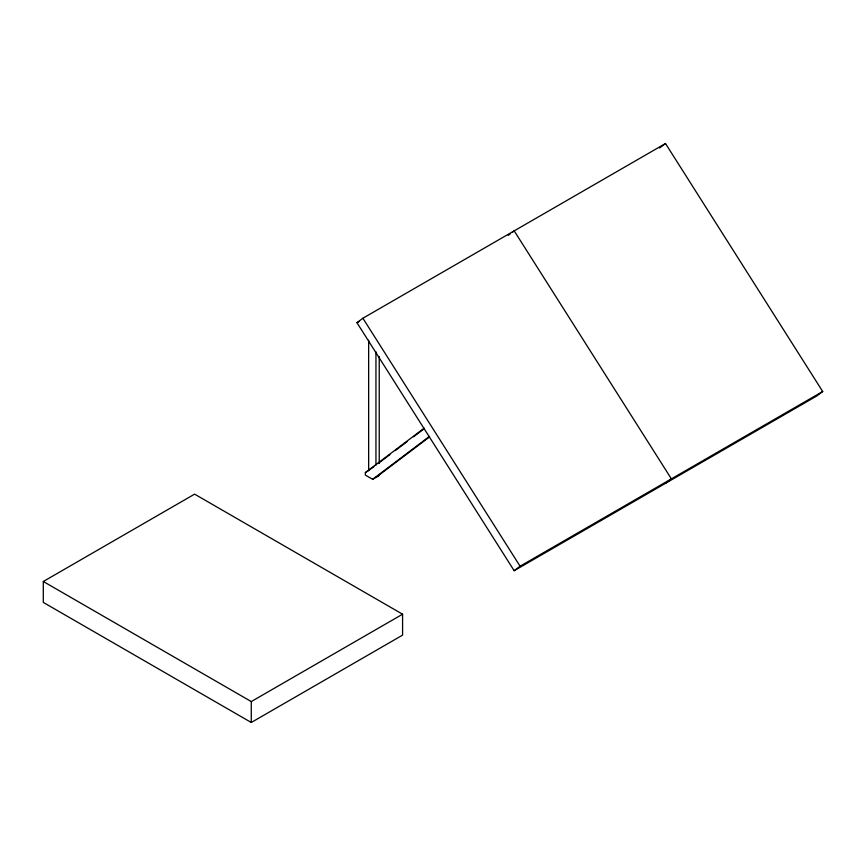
<?xml version="1.0" encoding="UTF-8"?>
<svg xmlns="http://www.w3.org/2000/svg" width="866" height="866" viewBox="0 0 866 866"><rect width="100%" height="100%" fill="white"/><g stroke="black" fill="none" stroke-linecap="round" stroke-linejoin="round"><path stroke-width="1.3" d="M356.965 322.715L362.886 318.233L665.499 143.518L822.7 391.508L816.768 395.989L514.155 570.705L356.965 322.715L359.293 321.373M508.266 235.357L510.247 233.863M512.217 232.369L514.198 230.876L671.399 478.866L665.467 483.347M659.578 147.999L665.499 143.518M379.232 475.521L372.661 479.309L365.365 475.098L365.365 472.598L424.188 428.14M365.365 472.598L373.863 466.763M378.096 463.559L389.895 454.639M395.264 450.591L407.063 441.671M413.504 436.8L424.232 428.692M372.661 479.309L429.428 436.421M375.952 477.415L429.493 436.951M514.155 570.705L520.087 566.223L822.7 391.508M43.3 581.497L194.601 494.14L402.582 614.211L402.582 635.124L251.27 722.482L43.3 602.411L43.3 581.497L251.27 701.568L402.582 614.211M362.886 318.233L520.087 566.223M379.232 356.64L379.232 463.288M375.952 351.791L375.952 465.183M368.645 340.186L368.645 470.703M251.27 701.568L251.27 722.482"/></g></svg>
